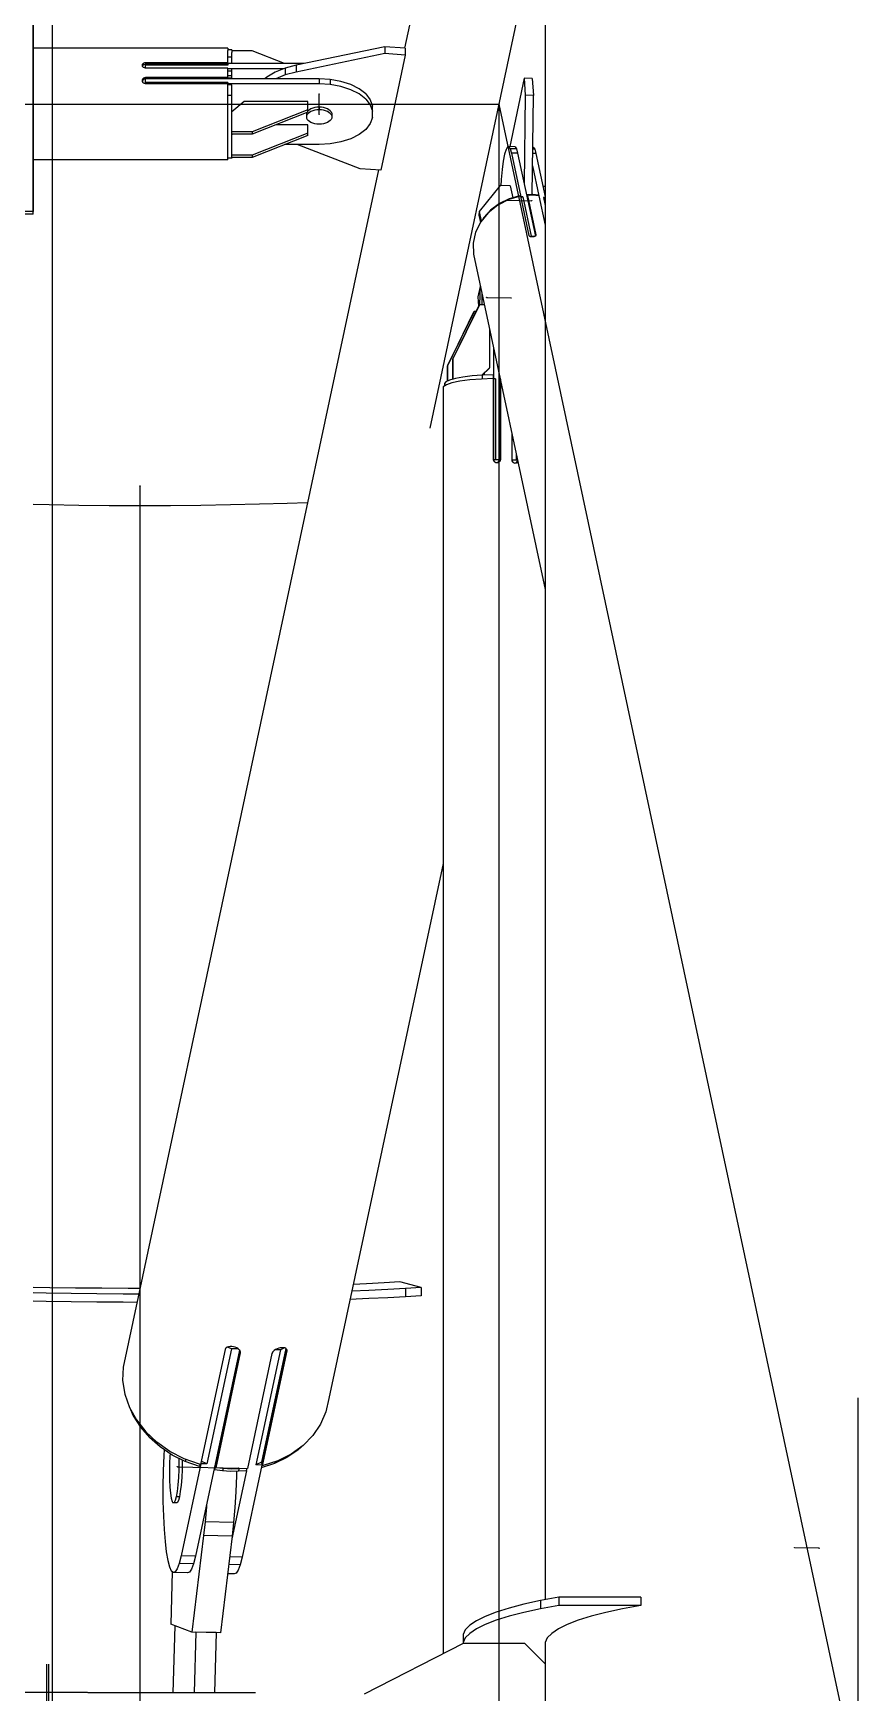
# Model space of a CAD drawing. Header units: millimetres. Extents: x 150209.93 to 150215.05, y 136675.65 to 136679.93.
# Drawn here: x 150211.3621 to 150211.4023, y 136678.9475 to 136679.0284 of the extents above; entities that cross this region are included whole.
import ezdxf

# ---------------------------------------------------------------- set-up
doc = ezdxf.new("R2010")
doc.units = ezdxf.units.MM
doc.header["$LTSCALE"] = 0.25
for name, pattern in [('CENTER', [50.8, 31.75, -6.35, 6.35, -6.35]), ('XKITLINE00', [0]), ('XKITLINE02', [4, 2, -2])]:
    doc.linetypes.add(name, pattern=pattern)

# ---------------------------------------------------------------- blocks, each defined once
blk = doc.blocks.new('çatıı')
at = {"color": 8, "linetype": 'CENTER'}
for p, q in [((12370, 17654.86), (12370, 16010.75)), ((12370, 17380.27), (12195, 16560.27)), ((12238.7, 16967.8), (12238.7, 16972.75)), ((11927.5, 16970.27), (12282.5, 16970.27)), ((12282.5, 16970.27), (12282.5, 16150.27)), ((12282.5, 16970.27), (12370, 16560.27)), ((12284.53, 16946.86), (12290.48, 16946.73)), ((12279.52, 16923.15), (12285.47, 16923.02)), ((12195, 16877.2), (12195, 15209.12)), ((12204.15, 16638.16), (12219.02, 16637.83)), ((12360.58, 16618.29), (12354.63, 16618.42))]:
    blk.add_line(p, q, dxfattribs=at)
at = {"color": 8, "linetype": 'XKITLINE00'}
for p, q in [((12293.8, 17175.69), (12293.8, 16605.74)), ((12292.26, 17137.41), (12259.5, 16983.91)), ((12216.4, 16983.89), (12168.99, 16983.89)), ((12216.4, 16983.89), (12216.4, 16983.33)), ((12217.4, 16983.47), (12216.4, 16983.47)), ((12216.4, 16980.15), (12216.4, 16983.33)), ((12217.4, 16981.71), (12216.4, 16981.71)), ((12217.4, 16983.47), (12217.4, 16983.43)), ((12217.4, 16983.43), (12217.4, 16982.84)), ((12222.4, 16983.28), (12217.4, 16983.28)), ((12217.4, 16980.15), (12217.4, 16982.84)), ((12230.28, 16980.15), (12222.4, 16983.28)), ((12254.72, 16984.23), (12233.08, 16979.74)), ((12254.72, 16982.58), (12233.08, 16978.09)), ((12259.68, 16982.24), (12253.7, 16954.21)), ((12254.72, 16984.23), (12254.72, 16982.58)), ((12259.68, 16983.89), (12254.72, 16984.23)), ((12259.68, 16982.24), (12254.72, 16982.58)), ((12259.68, 16983.89), (12259.68, 16982.24)), ((12195.59, 16979.9), (12195.55, 16979.7)), ((12195.55, 16979.7), (12195.59, 16979.5)), ((12195.71, 16980.08), (12195.59, 16979.9)), ((12195.71, 16979.74), (12195.59, 16979.56)), ((12195.59, 16979.5), (12195.71, 16979.32)), ((12195.88, 16980.21), (12195.71, 16980.08)), ((12195.86, 16979.86), (12195.71, 16979.74)), ((12195.9, 16979.17), (12195.71, 16979.32)), ((12195.9, 16976.6), (12195.71, 16976.43)), ((12195.9, 16979.88), (12195.86, 16979.86)), ((12196.13, 16980.3), (12195.9, 16980.22)), ((12196.13, 16979.95), (12195.9, 16979.88)), ((12196.13, 16979.08), (12195.9, 16979.17)), ((12196.13, 16976.7), (12195.9, 16976.6)), ((12196.4, 16980.34), (12196.13, 16980.3)), ((12196.4, 16979.98), (12196.13, 16979.95)), ((12196.4, 16979.05), (12196.13, 16979.08)), ((12196.4, 16976.74), (12196.13, 16976.7)), ((12196.13, 16976.7), (12196.13, 16976.36)), ((12196.4, 16980.34), (12196.4, 16980)), ((12216.4, 16980.34), (12196.4, 16980.34)), ((12216.4, 16980), (12196.4, 16980)), ((12196.4, 16979.05), (12196.4, 16980)), ((12216.4, 16979.78), (12196.4, 16979.78)), ((12216.4, 16979.05), (12196.4, 16979.05)), ((12196.4, 16976.74), (12196.4, 16976.44)), ((12216.4, 16976.74), (12196.4, 16976.74)), ((12216.4, 16980.15), (12216.4, 16979.78)), ((12235.04, 16980.15), (12216.4, 16980.15)), ((12216.4, 16976.44), (12216.4, 16979.05)), ((12230.12, 16978.91), (12216.4, 16978.91)), ((12217.4, 16978.87), (12216.4, 16978.87)), ((12217.4, 16978.33), (12216.4, 16978.33)), ((12217.4, 16977.17), (12216.4, 16977.17)), ((12217.4, 16976.56), (12216.4, 16976.56)), ((12216.4, 16976.56), (12216.4, 16976.44)), ((12217.4, 16977.76), (12217.4, 16978.87)), ((12217.4, 16976.44), (12217.4, 16977.76)), ((12225.91, 16976.81), (12225.48, 16976.44)), ((12227.97, 16978.03), (12225.91, 16976.81)), ((12230.38, 16979.02), (12227.97, 16978.03)), ((12230.38, 16977.37), (12228.1, 16976.44)), ((12233.08, 16979.74), (12230.38, 16979.02)), ((12230.38, 16979.02), (12230.38, 16977.37)), ((12233.08, 16978.09), (12230.38, 16977.37)), ((12233.08, 16979.74), (12233.08, 16978.09)), ((12288.66, 16976.58), (12285.14, 16959.91)), ((12290.64, 16976.54), (12288.66, 16976.58)), ((12288.66, 16976.58), (12288.93, 16972.44)), ((12290.64, 16976.54), (12290.91, 16972.4)), ((12195.59, 16976.22), (12195.55, 16975.98)), ((12195.55, 16975.98), (12195.59, 16975.75)), ((12195.59, 16975.88), (12195.58, 16975.82)), ((12195.71, 16976.43), (12195.59, 16976.22)), ((12195.71, 16976.09), (12195.59, 16975.88)), ((12195.59, 16975.75), (12195.71, 16975.54)), ((12195.9, 16976.26), (12195.71, 16976.09)), ((12195.9, 16975.37), (12195.71, 16975.54)), ((12196.13, 16976.36), (12195.9, 16976.26)), ((12196.13, 16975.28), (12195.9, 16975.37)), ((12196.4, 16976.4), (12196.13, 16976.36)), ((12196.4, 16975.22), (12196.13, 16975.28)), ((12196.4, 16975.22), (12196.4, 16976.44)), ((12238.7, 16976.44), (12196.4, 16976.44)), ((12216.4, 16975.57), (12196.4, 16975.57)), ((12216.4, 16975.22), (12196.4, 16975.22)), ((12216.4, 16975.57), (12216.4, 16975.22)), ((12216.4, 16956.66), (12216.4, 16975.22)), ((12238.7, 16975.2), (12216.4, 16975.2)), ((12217.4, 16974.99), (12216.4, 16974.99)), ((12217.4, 16969.66), (12217.4, 16974.99)), ((12238.7, 16976.44), (12238.7, 16975.2)), ((12241.42, 16976.27), (12238.7, 16976.44)), ((12241.42, 16975.04), (12238.7, 16975.2)), ((12241.42, 16976.27), (12241.42, 16975.04)), ((12244.02, 16975.8), (12241.42, 16976.27)), ((12244.02, 16974.56), (12241.42, 16975.04)), ((12246.4, 16975.02), (12244.02, 16975.8)), ((12246.4, 16973.79), (12244.02, 16974.56)), ((12248.43, 16973.99), (12246.4, 16975.02)), ((12248.43, 16972.75), (12246.4, 16973.79)), ((12250.04, 16972.74), (12248.43, 16973.99)), ((12250.04, 16971.5), (12248.43, 16972.75)), ((12250.04, 16972.74), (12251.15, 16971.32)), ((12288.93, 16972.44), (12288.66, 16950.87)), ((12290.91, 16972.4), (12288.93, 16972.44)), ((12217.4, 16972.37), (12216.4, 16972.37)), ((12220.4, 16970.91), (12217.4, 16968.43)), ((12217.4, 16963.49), (12217.4, 16969.66)), ((12235.9, 16970.91), (12220.4, 16970.91)), ((12235.9, 16968.84), (12222.4, 16963.48)), ((12235.9, 16968.28), (12235.9, 16970.91)), ((12236.01, 16968.67), (12235.9, 16968.53)), ((12236.32, 16968.92), (12236.01, 16968.67)), ((12236.7, 16969.14), (12236.32, 16968.92)), ((12236.7, 16968.48), (12236.32, 16968.26)), ((12237.15, 16969.32), (12236.7, 16969.14)), ((12237.15, 16968.66), (12236.7, 16968.48)), ((12237.63, 16969.44), (12237.15, 16969.32)), ((12237.63, 16968.78), (12237.15, 16968.66)), ((12238.16, 16969.52), (12237.63, 16969.44)), ((12238.16, 16968.86), (12237.63, 16968.78)), ((12238.7, 16969.55), (12238.16, 16969.52)), ((12238.7, 16968.89), (12238.16, 16968.86)), ((12239.23, 16969.52), (12238.7, 16969.55)), ((12238.7, 16969.55), (12238.7, 16968.89)), ((12239.23, 16968.86), (12238.7, 16968.89)), ((12239.76, 16969.44), (12239.23, 16969.52)), ((12239.76, 16968.78), (12239.23, 16968.86)), ((12240.25, 16969.32), (12239.76, 16969.44)), ((12240.25, 16968.66), (12239.76, 16968.78)), ((12240.69, 16969.14), (12240.25, 16969.32)), ((12240.69, 16968.48), (12240.25, 16968.66)), ((12241.07, 16968.92), (12240.69, 16969.14)), ((12241.07, 16968.26), (12240.69, 16968.48)), ((12241.38, 16968.67), (12241.07, 16968.92)), ((12241.38, 16968.67), (12241.61, 16968.4)), ((12241.61, 16968.4), (12241.75, 16968.1)), ((12250.04, 16971.5), (12251.15, 16970.09)), ((12251.15, 16971.32), (12251.72, 16969.81)), ((12251.15, 16970.09), (12251.72, 16968.57)), ((12251.72, 16967.03), (12251.72, 16969.81)), ((12290.61, 16948.2), (12290.91, 16972.4)), ((12235.9, 16968.28), (12222.4, 16962.91)), ((12235.9, 16965.26), (12228.29, 16965.26)), ((12235.64, 16968.1), (12235.6, 16967.8)), ((12235.6, 16967.8), (12235.6, 16967.14)), ((12235.64, 16967.44), (12235.6, 16967.14)), ((12235.6, 16967.14), (12235.64, 16966.83)), ((12235.69, 16968.19), (12235.64, 16968.1)), ((12235.78, 16967.74), (12235.64, 16967.44)), ((12235.64, 16966.83), (12235.78, 16966.54)), ((12236.01, 16968.01), (12235.78, 16967.74)), ((12235.78, 16966.54), (12236.01, 16966.26)), ((12235.9, 16962.63), (12235.9, 16965.26)), ((12236.32, 16968.26), (12236.01, 16968.01)), ((12236.32, 16966.01), (12236.01, 16966.26)), ((12236.7, 16965.8), (12236.32, 16966.01)), ((12237.15, 16965.62), (12236.7, 16965.8)), ((12237.63, 16965.49), (12237.15, 16965.62)), ((12238.16, 16965.41), (12237.63, 16965.49)), ((12238.7, 16965.39), (12238.16, 16965.41)), ((12239.23, 16965.41), (12238.7, 16965.39)), ((12239.76, 16965.49), (12239.23, 16965.41)), ((12240.25, 16965.62), (12239.76, 16965.49)), ((12240.69, 16965.8), (12240.25, 16965.62)), ((12241.07, 16966.01), (12240.69, 16965.8)), ((12241.38, 16968.01), (12241.07, 16968.26)), ((12241.38, 16966.26), (12241.07, 16966.01)), ((12241.38, 16968.01), (12241.61, 16967.74)), ((12241.61, 16966.54), (12241.38, 16966.26)), ((12241.61, 16967.74), (12241.75, 16967.44)), ((12241.75, 16966.83), (12241.61, 16966.54)), ((12241.75, 16968.1), (12241.8, 16967.8)), ((12241.75, 16967.44), (12241.8, 16967.14)), ((12241.8, 16967.14), (12241.75, 16966.83)), ((12241.8, 16967.8), (12241.8, 16967.14)), ((12251.15, 16965.51), (12250.04, 16964.1)), ((12251.72, 16967.03), (12251.15, 16965.51)), ((12217.4, 16963.49), (12217.4, 16963.48)), ((12217.4, 16963.48), (12217.4, 16963.45)), ((12222.4, 16963.48), (12217.4, 16963.48)), ((12217.4, 16957.29), (12217.4, 16963.45)), ((12217.55, 16962.91), (12217.4, 16962.78)), ((12222.4, 16962.91), (12217.4, 16962.91)), ((12222.4, 16963.48), (12222.4, 16962.91)), ((12235.9, 16963.19), (12222.4, 16957.83)), ((12235.9, 16962.63), (12222.4, 16957.27)), ((12238.7, 16960.4), (12230.28, 16960.4)), ((12248.73, 16954.54), (12233.31, 16960.4)), ((12241.42, 16960.56), (12238.7, 16960.4)), ((12244.02, 16961.04), (12241.42, 16960.56)), ((12246.4, 16961.81), (12244.02, 16961.04)), ((12248.43, 16962.85), (12246.4, 16961.81)), ((12250.04, 16964.1), (12248.43, 16962.85)), ((12216.4, 16956.66), (12168.99, 16956.66)), ((12217.4, 16957.08), (12216.4, 16957.08)), ((12222.4, 16957.83), (12217.4, 16957.83)), ((12217.4, 16957.29), (12217.4, 16957.27)), ((12217.4, 16957.27), (12217.4, 16957.08)), ((12222.4, 16957.27), (12217.4, 16957.27)), ((12222.4, 16957.83), (12222.4, 16957.27)), ((12283.58, 16956.39), (12283.31, 16954.31)), ((12283.9, 16958.05), (12283.58, 16956.39)), ((12284.24, 16959.22), (12283.9, 16958.05)), ((12284.6, 16959.85), (12284.24, 16959.22)), ((12284.95, 16959.92), (12284.6, 16959.85)), ((12286.44, 16959.88), (12284.95, 16959.92)), ((12284.95, 16959.92), (12285.29, 16959.41)), ((12286.77, 16959.38), (12285.29, 16959.41)), ((12285.29, 16959.41), (12285.59, 16958.35)), ((12287.07, 16958.32), (12285.59, 16958.35)), ((12285.59, 16958.35), (12287.87, 16947.66)), ((12286.44, 16959.88), (12286.77, 16959.38)), ((12286.77, 16959.38), (12287.07, 16958.32)), ((12287.07, 16958.32), (12291.39, 16938.1)), ((12291.54, 16958.22), (12290.74, 16958.24)), ((12291.23, 16959.28), (12290.75, 16959.29)), ((12290.9, 16959.78), (12290.76, 16959.79)), ((12290.9, 16959.78), (12291.23, 16959.28)), ((12291.23, 16959.28), (12291.54, 16958.22)), ((12291.54, 16958.22), (12293.8, 16947.64)), ((12253.17, 16954.24), (12190.89, 16662.44)), ((12253.7, 16954.21), (12248.73, 16954.54)), ((12283.31, 16954.31), (12283.09, 16951.91)), ((12290.7, 16955.2), (12292.26, 16947.91)), ((12282.78, 16950.4), (12277.72, 16944.07)), ((12285.26, 16950.34), (12282.78, 16950.4)), ((12283.09, 16951.91), (12283, 16950.39)), ((12285.26, 16950.34), (12285.88, 16947.45)), ((12289.36, 16948.17), (12289.32, 16947.78)), ((12290.06, 16948.2), (12289.36, 16948.17)), ((12289.36, 16948.17), (12289.46, 16947.69)), ((12290.75, 16948.21), (12290.06, 16948.2)), ((12290.06, 16948.2), (12290.1, 16948.02)), ((12291.45, 16948.17), (12290.75, 16948.21)), ((12292.14, 16948.11), (12291.45, 16948.17)), ((12291.45, 16948.17), (12291.48, 16948)), ((12293.69, 16950.16), (12293.26, 16950.17)), ((12293.8, 16950.07), (12293.69, 16950.16)), ((12282.21, 16945.65), (12279.89, 16943.8)), ((12280.5, 16944.45), (12279.96, 16943.85)), ((12282.62, 16946.03), (12280.5, 16944.45)), ((12284.91, 16947.02), (12282.21, 16945.65)), ((12285.04, 16947.21), (12282.62, 16946.03)), ((12287.79, 16947.82), (12284.91, 16947.02)), ((12287.65, 16947.95), (12285.04, 16947.21)), ((12285.04, 16947.21), (12285.07, 16947.07)), ((12287.65, 16947.95), (12287.68, 16947.8)), ((12287.79, 16947.82), (12289.83, 16938.23)), ((12287.87, 16947.66), (12287.86, 16947.5)), ((12288.32, 16947.65), (12287.87, 16947.66)), ((12288.32, 16947.65), (12287.87, 16947.44)), ((12288.32, 16947.65), (12290.37, 16938.06)), ((12289.34, 16947.99), (12289.28, 16947.99)), ((12289.46, 16947.69), (12289.43, 16947.3)), ((12289.49, 16947.97), (12289.44, 16947.44)), ((12289.44, 16947.44), (12291.43, 16938.13)), ((12290.89, 16948.08), (12289.49, 16947.97)), ((12289.49, 16947.97), (12291.53, 16938.38)), ((12292.26, 16947.91), (12290.89, 16948.08)), ((12292.14, 16948.11), (12292.18, 16947.92)), ((12292.26, 16947.91), (12293.8, 16940.73)), ((12293.37, 16947.54), (12293.8, 16945.55)), ((12293.8, 16947.53), (12293.37, 16947.54)), ((12293.8, 16947.3), (12293.37, 16947.54)), ((12293.8, 16947.78), (12293.79, 16947.68)), ((12278.07, 16941.57), (12276.84, 16939.06)), ((12277.72, 16944.07), (12277.64, 16943.19)), ((12277.64, 16943.19), (12278.01, 16941.44)), ((12277.72, 16944.07), (12278.22, 16941.74)), ((12279.89, 16943.8), (12278.07, 16941.57)), ((12278.77, 16942.54), (12278.5, 16942.09)), ((12279.74, 16943.62), (12278.77, 16942.54)), ((12276.84, 16939.06), (12276.25, 16936.4)), ((12276.25, 16936.4), (12276.35, 16933.73)), ((12289.83, 16938.23), (12289.92, 16938.13)), ((12290.05, 16938.02), (12289.92, 16938.13)), ((12290.25, 16937.94), (12290.05, 16938.02)), ((12290.37, 16938.06), (12290.18, 16937.97)), ((12290.5, 16937.9), (12290.25, 16937.94)), ((12291.28, 16938.04), (12290.37, 16938.06)), ((12290.77, 16937.9), (12290.5, 16937.9)), ((12291.03, 16937.94), (12290.77, 16937.9)), ((12291.25, 16938.02), (12291.03, 16937.94)), ((12291.42, 16938.13), (12291.25, 16938.02)), ((12291.38, 16938.33), (12291.37, 16938.19)), ((12291.52, 16938.25), (12291.42, 16938.13)), ((12291.53, 16938.38), (12291.52, 16938.25)), ((12276.35, 16933.73), (12293.8, 16851.98)), ((12277.94, 16925.85), (12277.4, 16923.31)), ((12277.95, 16926.21), (12277.85, 16923.71)), ((12278.38, 16924.23), (12278.35, 16923.73)), ((12277.63, 16921.19), (12271.18, 16908.02)), ((12277.76, 16921.36), (12271.31, 16908.19)), ((12277.4, 16923.31), (12277.55, 16921.03)), ((12277.76, 16921.36), (12277.63, 16921.19)), ((12279, 16921.33), (12277.76, 16921.36)), ((12277.85, 16923.71), (12277.82, 16921.36)), ((12278.33, 16923.19), (12278.32, 16922.65)), ((12278.32, 16922.65), (12278.33, 16922.13)), ((12278.35, 16923.73), (12278.33, 16923.19)), ((12278.33, 16922.13), (12278.35, 16921.64)), ((12278.35, 16921.64), (12278.37, 16921.34)), ((12276.33, 16919.53), (12269.88, 16906.36)), ((12276.46, 16919.7), (12270.01, 16906.53)), ((12276.46, 16919.7), (12276.33, 16919.53)), ((12276.89, 16919.69), (12276.46, 16919.7)), ((12280.24, 16915.51), (12280.24, 16906.02)), ((12271.31, 16908.19), (12271.18, 16908.02)), ((12271.18, 16908.02), (12271.18, 16903.22)), ((12271.31, 16908.19), (12271.31, 16903.26)), ((12281.23, 16910.87), (12281.23, 16903.34)), ((12270.01, 16906.53), (12269.88, 16906.36)), ((12269.88, 16906.36), (12269.88, 16902.73)), ((12270.01, 16906.53), (12270.01, 16902.79)), ((12273.74, 16903.75), (12271.9, 16903.42)), ((12275.96, 16904.02), (12273.74, 16903.75)), ((12278.44, 16904.2), (12275.96, 16904.02)), ((12280.24, 16906.02), (12278.36, 16904.19)), ((12280.11, 16905.86), (12278.4, 16904.19)), ((12281.1, 16904.29), (12278.44, 16904.2)), ((12278.44, 16904.2), (12278.44, 16903.28)), ((12278.93, 16904.36), (12278.78, 16904.21)), ((12278.93, 16904.36), (12278.82, 16904.21)), ((12278.93, 16904.72), (12278.93, 16904.36)), ((12280.24, 16906.02), (12280.11, 16905.86)), ((12281.1, 16904.29), (12281.1, 16903.37)), ((12282.71, 16903.9), (12282.71, 16883.59)), ((12268.96, 16901.4), (12268.91, 16900.88)), ((12268.91, 16900.88), (12268.91, 16592.58)), ((12269.7, 16901.89), (12268.96, 16901.4)), ((12269.6, 16902.6), (12269.25, 16902.15)), ((12269.25, 16902.15), (12269.25, 16901.59)), ((12270.5, 16903.03), (12269.6, 16902.6)), ((12271.07, 16902.35), (12269.7, 16901.89)), ((12271.31, 16903.25), (12270.5, 16903.03)), ((12273.02, 16902.75), (12271.07, 16902.35)), ((12271.33, 16903.26), (12271.31, 16903.26)), ((12271.31, 16903.26), (12271.31, 16903.25)), ((12271.9, 16903.42), (12271.33, 16903.26)), ((12275.45, 16903.06), (12273.02, 16902.75)), ((12278.23, 16903.27), (12275.45, 16903.06)), ((12281.15, 16903.37), (12278.23, 16903.27)), ((12281.15, 16903.37), (12281.15, 16883.66)), ((12281.23, 16903.34), (12281.19, 16903.3)), ((12281.68, 16903.33), (12281.19, 16903.3)), ((12281.19, 16903.3), (12281.19, 16883.58)), ((12281.68, 16903.33), (12281.23, 16903.34)), ((12281.68, 16903.33), (12281.68, 16883.61)), ((12282.82, 16903.32), (12282.71, 16903.18)), ((12282.79, 16899.67), (12282.71, 16899.58)), ((12282.84, 16903.33), (12282.79, 16903.27)), ((12282.79, 16903.27), (12282.79, 16883.55)), ((12282.87, 16903.2), (12282.87, 16883.65)), ((12285.64, 16890.19), (12285.64, 16883.59)), ((12285.69, 16889.96), (12285.69, 16883.52)), ((12281.15, 16883.66), (12281.22, 16883.4)), ((12281.19, 16883.58), (12281.18, 16883.56)), ((12281.68, 16883.61), (12281.19, 16883.58)), ((12282.71, 16883.59), (12281.68, 16883.61)), ((12282.71, 16883.59), (12282.12, 16882.83)), ((12282.79, 16883.55), (12282.75, 16883.29)), ((12282.87, 16883.65), (12282.79, 16883.55)), ((12282.87, 16883.65), (12282.82, 16883.39)), ((12285.64, 16883.59), (12285.68, 16883.33)), ((12285.69, 16883.52), (12285.66, 16883.48)), ((12286.73, 16883.5), (12285.69, 16883.52)), ((12286.73, 16885.09), (12286.73, 16883.5)), ((12287.08, 16883.46), (12286.73, 16883.5)), ((12281.22, 16883.4), (12281.32, 16883.17)), ((12281.51, 16882.98), (12281.32, 16883.17)), ((12281.75, 16882.86), (12281.51, 16882.98)), ((12282.01, 16882.82), (12281.75, 16882.86)), ((12282.27, 16882.86), (12282.01, 16882.82)), ((12282.2, 16882.94), (12282.2, 16882.85)), ((12282.51, 16882.98), (12282.27, 16882.86)), ((12282.28, 16883.03), (12282.28, 16882.86)), ((12282.7, 16883.16), (12282.51, 16882.98)), ((12282.75, 16883.29), (12282.65, 16883.11)), ((12282.82, 16883.39), (12282.7, 16883.16)), ((12282.82, 16883.39), (12282.75, 16883.29)), ((12285.68, 16883.33), (12285.8, 16883.09)), ((12285.8, 16883.09), (12285.98, 16882.9)), ((12286.21, 16882.77), (12285.98, 16882.9)), ((12286.47, 16882.72), (12286.21, 16882.77)), ((12286.73, 16882.75), (12286.47, 16882.72)), ((12287.09, 16883.39), (12286.58, 16882.73)), ((12286.96, 16882.86), (12286.73, 16882.75)), ((12287.14, 16883.04), (12286.96, 16882.86)), ((12287.15, 16883.11), (12287.09, 16882.98)), ((12287.16, 16883.07), (12287.14, 16883.04)), ((12172.88, 16872.58), (12168.99, 16872.67)), ((12172.88, 16872.58), (12168.99, 16872.67)), ((12180.13, 16872.46), (12172.88, 16872.58)), ((12180.13, 16872.46), (12172.88, 16872.58)), ((12187.53, 16872.39), (12180.13, 16872.46)), ((12187.53, 16872.39), (12180.13, 16872.46)), ((12195, 16872.37), (12187.53, 16872.39)), ((12195, 16872.37), (12187.53, 16872.39)), ((12202.46, 16872.39), (12195, 16872.37)), ((12202.46, 16872.39), (12195, 16872.37)), ((12209.86, 16872.46), (12202.46, 16872.39)), ((12209.86, 16872.46), (12202.46, 16872.39)), ((12217.12, 16872.58), (12209.86, 16872.46)), ((12217.12, 16872.58), (12209.86, 16872.46)), ((12224.16, 16872.74), (12217.12, 16872.58)), ((12224.16, 16872.74), (12217.12, 16872.58)), ((12230.92, 16872.94), (12224.16, 16872.74)), ((12230.92, 16872.94), (12224.16, 16872.74)), ((12235.86, 16873.13), (12230.92, 16872.94)), ((12235.86, 16873.13), (12230.92, 16872.94)), ((12268.91, 16785.21), (12241.07, 16654.76)), ((12173.07, 16681.79), (12168.99, 16681.85)), ((12179.33, 16681.71), (12173.07, 16681.79)), ((12185.71, 16681.66), (12179.33, 16681.71)), ((12192.15, 16681.63), (12185.71, 16681.66)), ((12194.99, 16681.63), (12192.15, 16681.63)), ((12250.26, 16682.77), (12246.98, 16682.62)), ((12254.52, 16683), (12250.26, 16682.77)), ((12255.47, 16681.35), (12250.82, 16681.14)), ((12258.34, 16683.25), (12254.52, 16683)), ((12259.73, 16681.58), (12255.47, 16681.35)), ((12263.55, 16681.83), (12258.34, 16683.25)), ((12263.55, 16681.83), (12259.73, 16681.58)), ((12259.73, 16681.58), (12259.73, 16679.59)), ((12263.55, 16681.83), (12263.55, 16679.84)), ((12172.17, 16680.47), (12168.99, 16680.54)), ((12172.17, 16678.47), (12168.99, 16678.54)), ((12178.27, 16680.37), (12172.17, 16680.47)), ((12178.27, 16678.37), (12172.17, 16678.47)), ((12184.54, 16680.29), (12178.27, 16680.37)), ((12184.54, 16678.29), (12178.27, 16678.37)), ((12190.91, 16680.24), (12184.54, 16680.29)), ((12190.91, 16678.24), (12184.54, 16678.29)), ((12194.69, 16680.23), (12190.91, 16680.24)), ((12194.26, 16678.23), (12190.91, 16678.24)), ((12250.82, 16679.14), (12246.2, 16678.96)), ((12250.82, 16681.14), (12246.63, 16680.97)), ((12255.47, 16679.35), (12250.82, 16679.14)), ((12259.73, 16679.59), (12255.47, 16679.35)), ((12263.55, 16679.84), (12259.73, 16679.59)), ((12219.26, 16666.61), (12208.54, 16616.4)), ((12215.75, 16666.76), (12209.77, 16638.73)), ((12217.3, 16666.91), (12211.32, 16638.87)), ((12219.31, 16666.53), (12213.42, 16638.91)), ((12219.47, 16665.96), (12213.49, 16637.92)), ((12215.85, 16666.98), (12215.75, 16666.76)), ((12216.03, 16667.17), (12215.85, 16666.98)), ((12216.3, 16667.32), (12216.03, 16667.17)), ((12216.63, 16667.42), (12216.3, 16667.32)), ((12217.3, 16666.91), (12216.39, 16667.35)), ((12217.01, 16667.47), (12216.63, 16667.42)), ((12217.41, 16667.46), (12217.01, 16667.47)), ((12218.99, 16666.87), (12217.3, 16666.91)), ((12217.83, 16667.39), (12217.41, 16667.46)), ((12218.24, 16667.27), (12217.83, 16667.39)), ((12218.62, 16667.11), (12218.24, 16667.27)), ((12218.94, 16666.91), (12218.62, 16667.11)), ((12219.2, 16666.68), (12218.94, 16666.91)), ((12219.2, 16666.68), (12219.38, 16666.44)), ((12219.38, 16666.44), (12219.45, 16666.24)), ((12219.45, 16666.24), (12219.47, 16666.19)), ((12219.45, 16666.22), (12219.47, 16665.96)), ((12219.47, 16666.19), (12219.47, 16665.96)), ((12227.2, 16665.78), (12221.22, 16637.75)), ((12229.25, 16666.64), (12223.27, 16638.6)), ((12230.59, 16666.98), (12224.68, 16639.28)), ((12230.64, 16666.93), (12224.77, 16639.41)), ((12230.82, 16666.43), (12224.84, 16638.39)), ((12227.3, 16666.02), (12227.2, 16665.78)), ((12227.33, 16666.06), (12227.3, 16666.02)), ((12227.48, 16666.26), (12227.33, 16666.06)), ((12227.74, 16666.49), (12227.48, 16666.26)), ((12228.06, 16666.71), (12227.74, 16666.49)), ((12229.25, 16666.64), (12228, 16666.67)), ((12228.43, 16666.89), (12228.06, 16666.71)), ((12228.83, 16667.04), (12228.43, 16666.89)), ((12229.23, 16667.14), (12228.83, 16667.04)), ((12229.63, 16667.18), (12229.23, 16667.14)), ((12230.27, 16667.12), (12229.25, 16666.64)), ((12230, 16667.18), (12229.63, 16667.18)), ((12230.31, 16667.12), (12230, 16667.18)), ((12230.56, 16667), (12230.31, 16667.12)), ((12230.74, 16666.85), (12230.56, 16667)), ((12230.74, 16666.85), (12230.83, 16666.65)), ((12230.8, 16666.7), (12230.82, 16666.43)), ((12230.83, 16666.65), (12230.82, 16666.43)), ((12190.89, 16662.44), (12190.8, 16659.16)), ((12190.8, 16659.16), (12191.33, 16655.87)), ((12191.33, 16655.87), (12192.46, 16652.64)), ((12241.07, 16654.76), (12240.36, 16651.57)), ((12241.07, 16654.92), (12241.07, 16654.76)), ((12192.46, 16652.64), (12194.18, 16649.56)), ((12192.74, 16652.13), (12193.4, 16650.59)), ((12193.4, 16650.59), (12195.14, 16647.83)), ((12194.18, 16649.56), (12196.43, 16646.7)), ((12240.36, 16651.57), (12239.05, 16648.56)), ((12195.14, 16647.83), (12197.32, 16645.28)), ((12199.16, 16644.13), (12196.43, 16646.7)), ((12199.91, 16642.99), (12197.32, 16645.28)), ((12237.17, 16645.79), (12234.77, 16643.34)), ((12239.05, 16648.56), (12237.17, 16645.79)), ((12202.3, 16641.92), (12199.16, 16644.13)), ((12202.85, 16641.02), (12199.91, 16642.99)), ((12200.8, 16640.87), (12200.66, 16637.13)), ((12200.88, 16642.34), (12200.8, 16640.87)), ((12202.32, 16640.81), (12202.22, 16638.86)), ((12205.79, 16640.12), (12202.3, 16641.92)), ((12202.36, 16641.35), (12202.32, 16640.81)), ((12206.06, 16639.41), (12202.85, 16641.02)), ((12231.9, 16641.26), (12228.65, 16639.62)), ((12233.53, 16642.24), (12230.85, 16640.4)), ((12234.77, 16643.34), (12231.9, 16641.26)), ((12234.44, 16643.1), (12233.53, 16642.24)), ((12200.66, 16637.13), (12200.6, 16633.36)), ((12202.22, 16638.86), (12202.19, 16636.88)), ((12202.19, 16636.88), (12202.21, 16634.97)), ((12204.48, 16637.49), (12204.39, 16635.54)), ((12204.52, 16639.47), (12204.48, 16637.49)), ((12204.51, 16640.19), (12204.52, 16639.47)), ((12209.86, 16638.9), (12205.07, 16616.47)), ((12205.28, 16637.47), (12205.19, 16635.53)), ((12205.31, 16639.45), (12205.28, 16637.47)), ((12205.31, 16639.79), (12205.31, 16639.45)), ((12209.52, 16638.78), (12205.79, 16640.12)), ((12206.18, 16639.98), (12206.06, 16639.41)), ((12209.49, 16638.2), (12206.06, 16639.41)), ((12209.61, 16638.76), (12209.49, 16638.2)), ((12209.77, 16638.73), (12209.52, 16638.78)), ((12209.85, 16639.08), (12209.86, 16638.9)), ((12211.32, 16638.87), (12209.86, 16638.9)), ((12211.32, 16638.87), (12209.94, 16639.54)), ((12213.16, 16638.06), (12213.21, 16637.38)), ((12213.45, 16638.5), (12213.21, 16637.38)), ((12215.15, 16637.14), (12213.21, 16637.38)), ((12213.4, 16639.18), (12213.45, 16638.5)), ((12213.42, 16638.91), (12213.49, 16637.92)), ((12217.37, 16637.58), (12213.49, 16637.92)), ((12215.28, 16637.76), (12215.15, 16637.14)), ((12217.09, 16637.04), (12215.15, 16637.14)), ((12219.03, 16637.06), (12217.09, 16637.04)), ((12221.22, 16637.75), (12217.37, 16637.58)), ((12220.95, 16637.21), (12217.4, 16620.58)), ((12218.56, 16637.05), (12218.54, 16636.03)), ((12219.15, 16637.66), (12219.03, 16637.06)), ((12220.94, 16637.21), (12219.03, 16637.06)), ((12224.73, 16638.57), (12219.94, 16616.14)), ((12221.05, 16637.74), (12220.94, 16637.21)), ((12224.68, 16639.28), (12223.27, 16638.6)), ((12224.73, 16638.57), (12223.27, 16638.6)), ((12227.84, 16638.93), (12224.58, 16637.87)), ((12224.68, 16639.28), (12224.73, 16638.57)), ((12224.8, 16638.98), (12224.72, 16638.63)), ((12224.76, 16639.63), (12224.8, 16638.98)), ((12224.77, 16639.41), (12224.84, 16638.39)), ((12225.08, 16638.43), (12224.84, 16638.39)), ((12228.65, 16639.62), (12225.08, 16638.43)), ((12230.85, 16640.4), (12227.84, 16638.93)), ((12227.93, 16639.38), (12227.84, 16638.93)), ((12200.6, 16633.36), (12200.62, 16629.68)), ((12202.21, 16634.97), (12202.29, 16633.21)), ((12202.29, 16633.21), (12202.43, 16631.71)), ((12204.25, 16633.73), (12204.06, 16632.14)), ((12204.39, 16635.54), (12204.25, 16633.73)), ((12205.04, 16633.71), (12204.85, 16632.12)), ((12205.19, 16635.53), (12205.04, 16633.71)), ((12218.54, 16636.03), (12218.38, 16632.06)), ((12200.62, 16629.68), (12200.72, 16626.15)), ((12202.43, 16631.71), (12202.61, 16630.53)), ((12202.61, 16630.53), (12202.83, 16629.73)), ((12202.83, 16629.73), (12203.07, 16629.36)), ((12203.33, 16629.42), (12203.07, 16629.36)), ((12203.87, 16629.34), (12203.07, 16629.36)), ((12203.59, 16629.93), (12203.33, 16629.42)), ((12203.84, 16630.85), (12203.59, 16629.93)), ((12204.06, 16632.14), (12203.84, 16630.85)), ((12204.63, 16630.83), (12203.84, 16630.85)), ((12204.12, 16629.41), (12203.87, 16629.34)), ((12204.38, 16629.91), (12204.12, 16629.41)), ((12204.63, 16630.83), (12204.38, 16629.91)), ((12204.85, 16632.12), (12204.63, 16630.83)), ((12211.25, 16629.08), (12211.2, 16628.38)), ((12218.38, 16632.06), (12218.14, 16628.22)), ((12200.72, 16626.15), (12200.89, 16622.88)), ((12210.9, 16624.75), (12210.54, 16621.41)), ((12211.2, 16628.38), (12210.9, 16624.75)), ((12217.84, 16624.59), (12210.9, 16624.75)), ((12217.84, 16624.59), (12217.48, 16621.25)), ((12218.14, 16628.22), (12217.84, 16624.59)), ((12200.89, 16622.88), (12201.13, 16619.94)), ((12210.54, 16621.41), (12207.67, 16597.88)), ((12217.48, 16621.25), (12210.54, 16621.41)), ((12217.48, 16621.25), (12214.61, 16597.72)), ((12201.13, 16619.94), (12201.43, 16617.4)), ((12201.43, 16617.4), (12201.79, 16615.33)), ((12205.07, 16616.47), (12204.6, 16614.61)), ((12208.54, 16616.4), (12205.07, 16616.47)), ((12201.79, 16615.33), (12202.21, 16613.77)), ((12202.21, 16613.77), (12202.66, 16612.78)), ((12202.88, 16612.57), (12202.52, 16599.78)), ((12203.13, 16612.36), (12202.66, 16612.78)), ((12203.62, 16612.53), (12203.13, 16612.36)), ((12204.12, 16613.29), (12203.62, 16612.53)), ((12204.6, 16614.61), (12204.12, 16613.29)), ((12208.07, 16614.53), (12204.6, 16614.61)), ((12207.09, 16612.45), (12206.6, 16612.28)), ((12207.59, 16613.21), (12207.09, 16612.45)), ((12208.07, 16614.53), (12207.59, 16613.21)), ((12208.54, 16616.4), (12208.07, 16614.53)), ((12219.47, 16614.28), (12216.64, 16614.34)), ((12219.94, 16616.14), (12216.87, 16616.21)), ((12218.99, 16612.96), (12218.49, 16612.2)), ((12219.47, 16614.28), (12218.99, 16612.96)), ((12219.94, 16616.14), (12219.47, 16614.28)), ((12206.6, 16612.28), (12203.13, 16612.36)), ((12218, 16612.03), (12216.36, 16612.06)), ((12218.49, 16612.2), (12218, 16612.03)), ((12288.59, 16604.64), (12284.98, 16603.7)), ((12292.65, 16605.53), (12288.59, 16604.64)), ((12297.11, 16606.35), (12292.65, 16605.53)), ((12292.65, 16605.53), (12292.65, 16603.56)), ((12297.11, 16604.38), (12292.65, 16603.56)), ((12297.11, 16606.35), (12297.11, 16604.38)), ((12317.11, 16606.35), (12297.11, 16606.35)), ((12317.11, 16604.38), (12297.11, 16604.38)), ((12317.11, 16604.38), (12312.65, 16603.56)), ((12317.11, 16606.35), (12317.11, 16604.38)), ((12277.03, 16600.61), (12275.4, 16599.52)), ((12279.18, 16601.68), (12277.03, 16600.61)), ((12281.83, 16602.71), (12279.18, 16601.68)), ((12281.83, 16600.75), (12279.18, 16599.71)), ((12284.98, 16603.7), (12281.83, 16602.71)), ((12284.98, 16601.74), (12281.83, 16600.75)), ((12288.59, 16602.68), (12284.98, 16601.74)), ((12292.65, 16603.56), (12288.59, 16602.68)), ((12301.83, 16600.75), (12299.18, 16599.71)), ((12304.98, 16601.74), (12301.83, 16600.75)), ((12308.59, 16602.68), (12304.98, 16601.74)), ((12312.65, 16603.56), (12308.59, 16602.68)), ((12207.67, 16597.88), (12202.52, 16599.78)), ((12203.51, 16599.42), (12203.05, 16583.07)), ((12214.61, 16597.72), (12207.67, 16597.88)), ((12208.66, 16597.85), (12208.24, 16583.07)), ((12213.61, 16597.74), (12208.66, 16597.85)), ((12213.61, 16597.74), (12213.2, 16583.07)), ((12274.31, 16598.4), (12273.76, 16597.27)), ((12273.76, 16597.27), (12273.76, 16595.3)), ((12274.31, 16596.43), (12273.76, 16595.3)), ((12275.4, 16599.52), (12274.31, 16598.4)), ((12275.4, 16597.55), (12274.31, 16596.43)), ((12277.03, 16598.64), (12275.4, 16597.55)), ((12279.18, 16599.71), (12277.03, 16598.64)), ((12294.31, 16596.43), (12293.76, 16595.3)), ((12295.4, 16597.55), (12294.31, 16596.43)), ((12297.03, 16598.64), (12295.4, 16597.55)), ((12299.18, 16599.71), (12297.03, 16598.64)), ((12273.8, 16595.08), (12249.67, 16582.72)), ((12273.76, 16595.3), (12273.76, 16595.07)), ((12288.8, 16595.08), (12273.8, 16595.08)), ((12293.8, 16590.16), (12288.8, 16595.08)), ((12293.76, 16595.3), (12293.76, 16594.17)), ((12293.76, 16594.17), (12293.8, 16594.1)), ((12293.8, 16595.36), (12293.8, 16590.16)), ((12293.8, 16590.16), (12293.8, 16534.85)), ((12182.19, 16583.12), (12027.8, 16583.12)), ((12182.36, 16583.1), (12182.19, 16583.12)), ((12182.6, 16583.08), (12182.36, 16583.1)), ((12182.89, 16583.07), (12182.6, 16583.08)), ((12183.2, 16583.07), (12182.89, 16583.07)), ((12223.2, 16583.07), (12183.2, 16583.07))]:
    blk.add_line(p, q, dxfattribs=at)
at = {"color": 116, "linetype": 'XKITLINE02', "true_color": 0x136734}
for p, q in [((12172.31, 16090.06), (12172.31, 17150.18)), ((12172.84, 16090.12), (12172.84, 17150.24)), ((12168.99, 16943.49), (12168.99, 17039.65)), ((12168.99, 17039.65), (12168.99, 16944.08)), ((12168.99, 16943.49), (12160.99, 16943.49)), ((12168.99, 16944.08), (12161.79, 16944.08)), ((12173.69, 16537.43), (12173.69, 16583.12))]:
    blk.add_line(p, q, dxfattribs=at)
at = {"color": 7, "linetype": 'XKITLINE00'}
blk.add_line((12173.69, 16583.12), (12173.69, 17034.66), dxfattribs=at)
at = {"color": 8, "linetype": 'XKITLINE00'}
for centre in [(12238.7, 16972.75), (12282.5, 16970.27), (12282.5, 16970.27), (12282.5, 16970.27), (12238.7, 16967.8), (12284.53, 16946.86), (12290.48, 16946.73), (12279.52, 16923.15), (12285.47, 16923.02), (12195, 16877.2), (12204.15, 16638.16), (12219.02, 16637.83), (12354.63, 16618.42), (12360.58, 16618.29)]:
    blk.add_circle(centre, 0.05, dxfattribs=at)

msp = doc.modelspace()

# ---------------------------------------------------------------- block references
at = {"xscale": 0.0002000170049888334, "yscale": 0.0002000170049888334, "zscale": 0.0002000170049888334}
msp.add_blockref('çatıı', (150208.928067, 136675.630592), dxfattribs=at)

doc.saveas('drawing.dxf')
